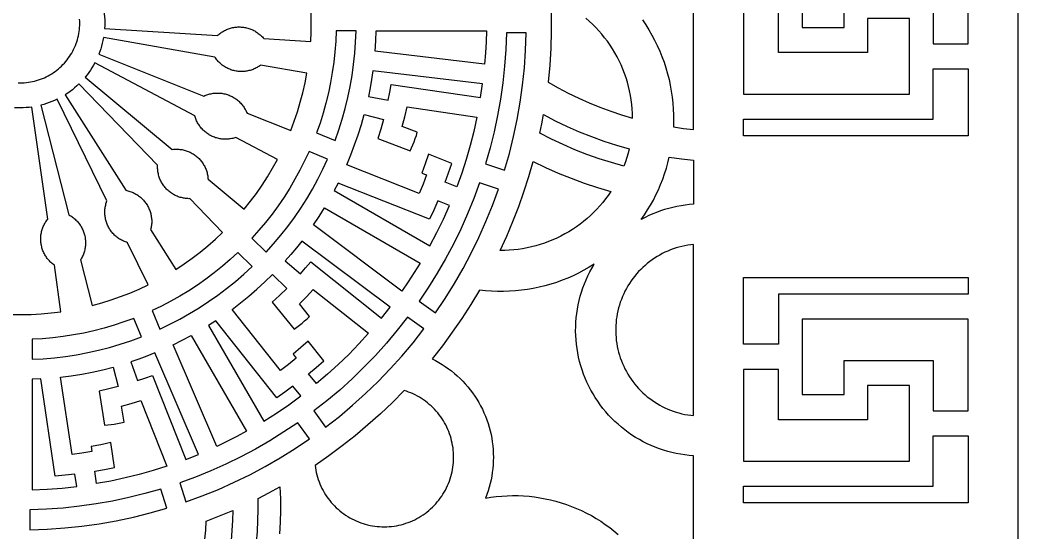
# Model space of a CAD drawing. Header units: millimetres. Extents: x 18407 to 19207, y 1 to 1601.
# Drawn here: x 18807.2 to 19207.2, y 597.7 to 802.7 of the extents above; entities that cross this region are included whole.
import ezdxf

# ---------------------------------------------------------------- set-up
doc = ezdxf.new("R2010")
doc.units = ezdxf.units.MM
doc.layers.get('0').update_dxf_attribs({"color": 1, "true_color": 0xff0000})

msp = doc.modelspace()

# ---------------------------------------------------------------- linework, layer by layer
for points in [[(18407.23, 1.46), (19207.23, 1.46), (19207.23, 1601.46), (18407.23, 1601.46)], [(19187.23, 793.17), (19187.23, 829.9), (19120.67, 829.9), (19120.67, 799.64), (19137.5, 799.64), (19137.5, 813.31), (19173.25, 813.31), (19173.25, 793.17)], [(19097.23, 809.76), (19097.23, 773.02), (19163.79, 773.02), (19163.79, 803.29), (19146.96, 803.29), (19146.96, 789.61), (19111.21, 789.61), (19111.21, 809.76)], [(19097.23, 763), (19173.25, 763), (19173.25, 783.14), (19187.23, 783.14), (19187.23, 756.34), (19097.23, 756.34)], [(19187.23, 692.95), (19111.21, 692.95), (19111.21, 672.81), (19097.23, 672.81), (19097.23, 699.6), (19187.23, 699.6)], [(19187.23, 646.19), (19187.23, 682.92), (19120.67, 682.92), (19120.67, 652.66), (19137.5, 652.66), (19137.5, 666.34), (19173.25, 666.34), (19173.25, 646.19)], [(19097.23, 662.78), (19097.23, 626.05), (19163.79, 626.05), (19163.79, 656.31), (19146.96, 656.31), (19146.96, 642.64), (19111.21, 642.64), (19111.21, 662.78)], [(19097.23, 616.02), (19173.25, 616.02), (19173.25, 636.17), (19187.23, 636.17), (19187.23, 609.37), (19097.23, 609.37)]]:
    msp.add_lwpolyline(points, close=True)
for points in [[(19077.23, 758.8), (19077.23, 845.38)], [(18923.74, 794.01), (18923.92, 797.99), (18923.97, 801.98), (18923.89, 805.97), (18923.67, 809.96), (18923.31, 813.93), (18922.81, 817.89)], [(19019.94, 811.89), (19020.17, 805.06), (19020.17, 798.23), (19019.96, 791.4), (19019.53, 784.58), (19018.88, 777.78)], [(18840.87, 806.24), (18841.01, 805.09), (18841.11, 803.93), (18841.18, 802.77), (18841.2, 801.61), (18841.19, 800.45), (18841.13, 799.29)], [(18806.49, 777.5), (18807.32, 777.49), (18808.15, 777.51), (18808.98, 777.55), (18809.81, 777.63), (18810.64, 777.73), (18811.46, 777.86), (18812.27, 778.03), (18813.08, 778.21), (18813.89, 778.43), (18814.68, 778.68), (18815.47, 778.95), (18816.25, 779.25), (18817.01, 779.57), (18817.76, 779.93), (18818.51, 780.31), (18819.23, 780.71), (18819.95, 781.14), (18820.64, 781.59), (18821.33, 782.07), (18821.99, 782.57), (18822.64, 783.09), (18823.26, 783.64), (18823.87, 784.21), (18824.46, 784.8), (18825.03, 785.4), (18825.58, 786.03), (18826.1, 786.68), (18826.6, 787.34), (18827.08, 788.02), (18827.54, 788.72), (18827.97, 789.43), (18828.37, 790.16), (18828.75, 790.9), (18829.1, 791.65), (18829.43, 792.42), (18829.73, 793.19), (18830.01, 793.98), (18830.25, 794.77), (18830.47, 795.58), (18830.66, 796.39), (18830.82, 797.2), (18830.96, 798.02), (18831.06, 798.85), (18831.14, 799.68), (18831.19, 800.51), (18831.2, 801.34), (18831.19, 802.17), (18831.15, 803)], [(19052.77, 763.42), (19052.73, 765.25), (19052.62, 767.07), (19052.45, 768.89), (19052.22, 770.7), (19051.92, 772.5), (19051.57, 774.29), (19051.15, 776.06), (19050.67, 777.83), (19050.13, 779.57), (19049.53, 781.29), (19048.86, 782.99), (19048.15, 784.67), (19047.37, 786.32), (19046.54, 787.95), (19045.65, 789.54), (19044.7, 791.1), (19043.71, 792.63), (19042.66, 794.13), (19041.55, 795.58), (19040.4, 797), (19039.21, 798.38), (19037.96, 799.71), (19036.67, 801), (19035.33, 802.24), (19033.95, 803.44)], [(19056.67, 802.73), (19058.01, 800.75), (19059.28, 798.72), (19060.47, 796.65), (19061.6, 794.54), (19062.65, 792.39), (19063.63, 790.21), (19064.53, 787.99), (19065.36, 785.75), (19066.1, 783.47), (19066.77, 781.17), (19067.35, 778.85), (19067.86, 776.52), (19068.28, 774.16), (19068.63, 771.79), (19068.89, 769.41), (19069.07, 767.03), (19069.16, 764.64), (19069.17, 762.25), (19069.1, 759.85)], [(18841.13, 799.29), (18886.36, 796.4)], [(18886.36, 796.4), (18886.68, 796.69), (18887.01, 796.98), (18887.36, 797.25), (18887.7, 797.51), (18888.06, 797.75), (18888.43, 797.99), (18888.8, 798.21), (18889.19, 798.42), (18889.58, 798.62), (18889.97, 798.8), (18890.37, 798.97), (18890.78, 799.12), (18891.19, 799.27), (18891.61, 799.39), (18892.03, 799.51), (18892.45, 799.6), (18892.88, 799.69), (18893.31, 799.76), (18893.74, 799.81), (18894.18, 799.85), (18894.61, 799.87), (18895.05, 799.88), (18895.48, 799.88), (18895.92, 799.86), (18896.35, 799.82), (18896.78, 799.77), (18897.22, 799.71), (18897.64, 799.63), (18898.07, 799.53), (18898.49, 799.42), (18898.91, 799.3), (18899.32, 799.16), (18899.73, 799.01), (18900.13, 798.85), (18900.53, 798.67), (18900.92, 798.48), (18901.31, 798.27), (18901.68, 798.05), (18902.05, 797.82), (18902.41, 797.58), (18902.76, 797.32), (18903.11, 797.05), (18903.44, 796.77), (18903.76, 796.48), (18904.08, 796.18), (18904.38, 795.86), (18904.67, 795.54), (18904.96, 795.21)], [(18933.94, 798.32), (18933.76, 794.14), (18933.45, 789.98), (18933.01, 785.83), (18932.42, 781.69), (18931.7, 777.58), (18930.85, 773.49), (18929.86, 769.43), (18928.74, 765.41), (18927.48, 761.42), (18926.1, 757.48)], [(18933.5, 754.43), (18935, 758.66), (18936.35, 762.94), (18937.56, 767.27), (18938.63, 771.63), (18939.55, 776.02), (18940.33, 780.45), (18940.95, 784.89), (18941.43, 789.36), (18941.76, 793.84), (18941.94, 798.33)], [(18941.94, 798.33), (18933.94, 798.32)], [(18949.53, 790.24), (18949.79, 794.29), (18949.94, 798.33)], [(18949.94, 798.33), (18994.17, 798.38)], [(18994.17, 798.38), (18994.04, 793.92), (18993.81, 789.46), (18993.47, 785.01)], [(19002.16, 797.46), (19001.91, 790.81), (19001.43, 784.17), (19000.73, 777.55), (18999.8, 770.96), (18998.64, 764.41), (18997.27, 757.9), (18995.67, 751.43), (18993.85, 745.03)], [(19001.46, 742.56), (19003.37, 749.26), (19005.05, 756.03), (19006.49, 762.85), (19007.7, 769.71), (19008.67, 776.61), (19009.4, 783.54), (19009.9, 790.5), (19010.16, 797.46)], [(19010.16, 797.46), (19002.16, 797.46)], [(18840.7, 795.61), (18840.48, 794.47), (18840.22, 793.34), (18839.92, 792.22), (18839.59, 791.11), (18839.22, 790.01), (18838.81, 788.92)], [(18885.34, 787.81), (18840.7, 795.61)], [(18904.96, 795.21), (18923.74, 794.01)], [(18838.81, 788.92), (18880.92, 772.19)], [(18993.47, 785.01), (18949.53, 790.24)], [(18837.25, 785.56), (18836.69, 784.54), (18836.1, 783.55), (18835.47, 782.57), (18834.8, 781.62), (18834.11, 780.69), (18833.38, 779.78)], [(18877.3, 764.35), (18837.25, 785.56)], [(18903.69, 784.61), (18903.34, 784.35), (18902.98, 784.1), (18902.61, 783.87), (18902.24, 783.65), (18901.86, 783.45), (18901.46, 783.25), (18901.07, 783.07), (18900.67, 782.9), (18900.26, 782.75), (18899.84, 782.61), (18899.43, 782.49), (18899.01, 782.38), (18898.58, 782.28), (18898.15, 782.2), (18897.72, 782.14), (18897.29, 782.09), (18896.86, 782.05), (18896.42, 782.03), (18895.99, 782.02), (18895.55, 782.03), (18895.11, 782.05), (18894.68, 782.09), (18894.25, 782.14), (18893.82, 782.21), (18893.39, 782.29), (18892.97, 782.39), (18892.54, 782.5), (18892.13, 782.63), (18891.72, 782.77), (18891.31, 782.92), (18890.91, 783.09), (18890.51, 783.27), (18890.12, 783.46), (18889.74, 783.67), (18889.36, 783.89), (18888.99, 784.13), (18888.64, 784.37), (18888.29, 784.63), (18887.94, 784.9), (18887.61, 785.19), (18887.29, 785.48), (18886.98, 785.78), (18886.68, 786.1), (18886.39, 786.42), (18886.11, 786.76), (18885.84, 787.1), (18885.58, 787.45), (18885.34, 787.81)], [(18922.23, 781.37), (18903.69, 784.61)], [(18915.73, 758.37), (18917.14, 762.1), (18918.42, 765.88), (18919.57, 769.7), (18920.59, 773.56), (18921.48, 777.45), (18922.23, 781.37)], [(18948.68, 782.29), (18948.18, 778.87), (18947.59, 775.47), (18946.92, 772.09)], [(18992.6, 777.06), (18948.68, 782.29)], [(18830.87, 777.06), (18830.02, 776.27), (18829.15, 775.5), (18828.25, 774.77), (18827.32, 774.07), (18826.37, 773.4), (18825.4, 772.76)], [(18862.4, 744.51), (18830.87, 777.06)], [(18833.38, 779.78), (18868.27, 750.85)], [(18954.79, 770.63), (18955.41, 773.76), (18955.96, 776.9)], [(18955.96, 776.9), (18991.8, 771.62)], [(18991.8, 771.62), (18992.6, 777.06)], [(19018.88, 777.78), (19022.9, 775.52), (19026.99, 773.39), (19031.15, 771.38), (19035.37, 769.52), (19039.64, 767.79), (19043.97, 766.19), (19048.35, 764.74), (19052.77, 763.42)], [(18825.4, 772.76), (18849.65, 734.47)], [(18880.92, 772.19), (18881.32, 772.37), (18881.72, 772.54), (18882.13, 772.69), (18882.54, 772.83), (18882.96, 772.96), (18883.38, 773.07), (18883.81, 773.16), (18884.24, 773.24), (18884.67, 773.31), (18885.1, 773.36), (18885.53, 773.4), (18885.97, 773.42), (18886.4, 773.43), (18886.84, 773.42), (18887.27, 773.4), (18887.71, 773.36), (18888.14, 773.31), (18888.57, 773.24), (18889, 773.16), (18889.42, 773.06), (18889.84, 772.95), (18890.26, 772.82), (18890.67, 772.68), (18891.08, 772.53), (18891.48, 772.36), (18891.88, 772.18), (18892.27, 771.99), (18892.65, 771.78), (18893.03, 771.56), (18893.39, 771.32), (18893.75, 771.08), (18894.1, 770.82), (18894.45, 770.55), (18894.78, 770.27), (18895.1, 769.97), (18895.41, 769.67), (18895.71, 769.36), (18896, 769.03), (18896.28, 768.7), (18896.55, 768.35), (18896.81, 768), (18897.05, 767.64), (18897.28, 767.27), (18897.5, 766.89), (18897.71, 766.51), (18897.9, 766.12), (18898.08, 765.72), (18898.24, 765.32)], [(18946.92, 772.09), (18954.79, 770.63)], [(18822.17, 770.95), (18821.12, 770.46), (18820.05, 770), (18818.97, 769.58), (18817.87, 769.2), (18816.76, 768.85), (18815.64, 768.55)], [(18815.64, 768.55), (18826.87, 724.64)], [(18842.1, 730.25), (18822.17, 770.95)], [(18812.01, 767.83), (18810.86, 767.68), (18809.7, 767.58), (18808.54, 767.51), (18807.38, 767.49), (18806.22, 767.5), (18805.06, 767.56)], [(18818.39, 722.96), (18812.01, 767.83)], [(18893.76, 755.62), (18893.35, 755.49), (18892.93, 755.37), (18892.51, 755.26), (18892.08, 755.16), (18891.66, 755.09), (18891.23, 755.02), (18890.79, 754.97), (18890.36, 754.94), (18889.92, 754.92), (18889.49, 754.92), (18889.05, 754.93), (18888.62, 754.95), (18888.18, 754.99), (18887.75, 755.05), (18887.32, 755.12), (18886.89, 755.2), (18886.47, 755.3), (18886.05, 755.42), (18885.63, 755.55), (18885.22, 755.69), (18884.82, 755.84), (18884.41, 756.01), (18884.02, 756.2), (18883.63, 756.4), (18883.25, 756.61), (18882.88, 756.83), (18882.51, 757.07), (18882.15, 757.31), (18881.8, 757.57), (18881.46, 757.85), (18881.13, 758.13), (18880.81, 758.43), (18880.5, 758.73), (18880.2, 759.05), (18879.91, 759.37), (18879.64, 759.71), (18879.37, 760.06), (18879.12, 760.41), (18878.88, 760.77), (18878.65, 761.14), (18878.43, 761.52), (18878.23, 761.91), (18878.04, 762.3), (18877.86, 762.7), (18877.7, 763.1), (18877.55, 763.51), (18877.42, 763.93), (18877.3, 764.35)], [(18898.24, 765.32), (18915.73, 758.37)], [(18938.19, 744.66), (18939.83, 748.62), (18941.36, 752.62), (18942.77, 756.67), (18944.05, 760.76), (18945.21, 764.89)], [(18945.21, 764.89), (18952.95, 762.85)], [(18960.47, 760.03), (18961.48, 763.94), (18962.38, 767.87)], [(18962.38, 767.87), (18990.35, 763.75)], [(19015.57, 757.29), (19016.32, 761.03), (19017.01, 764.78)], [(19017.01, 764.78), (19021.71, 762.33), (19026.49, 760.04), (19031.35, 757.92), (19036.27, 755.96), (19041.26, 754.17), (19046.3, 752.55), (19051.4, 751.1)], [(18952.95, 762.85), (18951.88, 759.02), (18950.71, 755.21)], [(18966.48, 757.73), (18960.47, 760.03)], [(18990.35, 763.75), (18989.09, 758.07), (18987.66, 752.44), (18986.04, 746.85), (18984.26, 741.32), (18982.3, 735.84)], [(18926.1, 757.48), (18933.5, 754.43)], [(18963.61, 750.26), (18964.18, 751.47), (18964.71, 752.69), (18965.21, 753.93), (18965.67, 755.18), (18966.09, 756.45), (18966.48, 757.73)], [(19049.25, 744.13), (19044.27, 745.55), (19039.34, 747.13), (19034.46, 748.86), (19029.64, 750.74), (19024.88, 752.78), (19020.19, 754.96), (19015.57, 757.29)], [(19069.1, 759.85), (19073.16, 759.27), (19077.23, 758.8)], [(18910.39, 746.81), (18893.76, 755.62)], [(18950.71, 755.21), (18963.61, 750.26)], [(18868.27, 750.85), (18868.71, 750.9), (18869.14, 750.94), (18869.58, 750.96), (18870.01, 750.96), (18870.45, 750.95), (18870.88, 750.93), (18871.31, 750.88), (18871.75, 750.83), (18872.18, 750.76), (18872.6, 750.68), (18873.03, 750.58), (18873.45, 750.46), (18873.87, 750.33), (18874.28, 750.19), (18874.68, 750.04), (18875.08, 749.87), (18875.48, 749.68), (18875.87, 749.49), (18876.25, 749.27), (18876.62, 749.05), (18876.99, 748.82), (18877.35, 748.57), (18877.7, 748.31), (18878.04, 748.03), (18878.37, 747.75), (18878.69, 747.46), (18879, 747.15), (18879.3, 746.83), (18879.59, 746.51), (18879.86, 746.17), (18880.13, 745.83), (18880.38, 745.47), (18880.62, 745.11), (18880.85, 744.74), (18881.07, 744.36), (18881.27, 743.98), (18881.46, 743.58), (18881.64, 743.19), (18881.8, 742.78), (18881.95, 742.37), (18882.08, 741.96), (18882.2, 741.54), (18882.31, 741.12), (18882.4, 740.69), (18882.48, 740.26), (18882.54, 739.83), (18882.58, 739.4), (18882.62, 738.96)], [(18923.09, 750.07), (18921.33, 746.28), (18919.45, 742.55), (18917.45, 738.88), (18915.33, 735.29), (18913.09, 731.76), (18910.73, 728.31), (18908.27, 724.94), (18905.69, 721.65), (18903.01, 718.45), (18900.22, 715.34)], [(18930.48, 747.01), (18923.09, 750.07)], [(18970.92, 748.93), (18969.66, 745.14), (18968.3, 741.37)], [(18980.29, 745.24), (18970.92, 748.93)], [(19051.4, 751.1), (19050.95, 749.33), (19050.44, 747.58), (19049.88, 745.85), (19049.25, 744.13)], [(18875.36, 731.13), (18874.93, 731.12), (18874.49, 731.14), (18874.06, 731.17), (18873.62, 731.21), (18873.19, 731.27), (18872.76, 731.34), (18872.34, 731.43), (18871.91, 731.53), (18871.49, 731.65), (18871.08, 731.78), (18870.67, 731.92), (18870.26, 732.08), (18869.86, 732.25), (18869.47, 732.44), (18869.08, 732.64), (18868.7, 732.85), (18868.33, 733.08), (18867.96, 733.31), (18867.61, 733.56), (18867.26, 733.83), (18866.92, 734.1), (18866.59, 734.39), (18866.27, 734.68), (18865.97, 734.99), (18865.67, 735.31), (18865.38, 735.64), (18865.11, 735.98), (18864.84, 736.32), (18864.59, 736.68), (18864.35, 737.04), (18864.13, 737.41), (18863.91, 737.79), (18863.71, 738.18), (18863.52, 738.57), (18863.35, 738.97), (18863.19, 739.38), (18863.04, 739.79), (18862.91, 740.2), (18862.8, 740.62), (18862.69, 741.05), (18862.6, 741.47), (18862.53, 741.9), (18862.47, 742.33), (18862.43, 742.77), (18862.4, 743.2), (18862.38, 743.64), (18862.39, 744.07), (18862.4, 744.51)], [(18897.1, 726.95), (18899.6, 730.07), (18901.98, 733.26), (18904.26, 736.54), (18906.42, 739.89), (18908.47, 743.32), (18910.39, 746.81)], [(18905.89, 709.69), (18908.89, 713.02), (18911.78, 716.46), (18914.56, 719.99), (18917.21, 723.61), (18919.74, 727.32), (18922.15, 731.11), (18924.43, 734.98), (18926.58, 738.92), (18928.6, 742.94), (18930.48, 747.01)], [(18967.24, 733.19), (18938.19, 744.66)], [(18977.65, 737.68), (18979.01, 741.44), (18980.29, 745.24)], [(18993.85, 745.03), (19001.46, 742.56)], [(18999.73, 710.37), (19002.36, 716.15), (19004.82, 722), (19007.1, 727.93), (19009.2, 733.92), (19011.12, 739.97), (19012.87, 746.07)], [(19012.87, 746.07), (19017.89, 743.64), (19022.98, 741.37), (19028.14, 739.27), (19033.37, 737.33), (19038.66, 735.55), (19044, 733.95)], [(19056.24, 722.81), (19057.54, 724.7), (19058.78, 726.62), (19059.96, 728.59), (19061.07, 730.59), (19062.11, 732.63), (19063.09, 734.7), (19063.99, 736.81), (19064.83, 738.94), (19065.59, 741.1), (19066.29, 743.29), (19066.91, 745.49), (19067.45, 747.72)], [(19067.45, 747.72), (19072.33, 747.03), (19077.23, 746.5)], [(19077.23, 746.5), (19077.23, 728.87)], [(18970.21, 740.62), (18968.77, 736.88), (18967.24, 733.19)], [(18968.3, 741.37), (18970.21, 740.62)], [(18882.62, 738.96), (18897.1, 726.95)], [(18934.79, 737.4), (18933.21, 734.35)], [(18971.39, 722.95), (18934.79, 737.4)], [(18991.38, 737.42), (18989.09, 731.17), (18986.58, 725.01), (18983.87, 718.93), (18980.95, 712.95), (18977.82, 707.07), (18974.5, 701.3), (18970.99, 695.65), (18967.28, 690.12)], [(18982.3, 735.84), (18977.65, 737.68)], [(18998.99, 734.95), (18991.38, 737.42)], [(18849.65, 734.47), (18850.07, 734.38), (18850.5, 734.28), (18850.92, 734.16), (18851.33, 734.03), (18851.74, 733.89), (18852.15, 733.73), (18852.55, 733.56), (18852.94, 733.37), (18853.33, 733.17), (18853.71, 732.96), (18854.08, 732.73), (18854.45, 732.5), (18854.8, 732.25), (18855.15, 731.98), (18855.49, 731.71), (18855.82, 731.42), (18856.14, 731.13), (18856.45, 730.82), (18856.74, 730.5), (18857.03, 730.17), (18857.31, 729.84), (18857.57, 729.49), (18857.82, 729.13), (18858.06, 728.77), (18858.29, 728.4), (18858.5, 728.02), (18858.7, 727.63), (18858.89, 727.24), (18859.06, 726.84), (18859.22, 726.43), (18859.37, 726.02), (18859.5, 725.61), (18859.62, 725.19), (18859.72, 724.77), (18859.81, 724.34), (18859.88, 723.91), (18859.94, 723.48), (18859.99, 723.04), (18860.02, 722.61), (18860.03, 722.17), (18860.03, 721.74), (18860.02, 721.3), (18859.99, 720.87), (18859.94, 720.44), (18859.88, 720), (18859.81, 719.58), (18859.72, 719.15), (18859.61, 718.73)], [(18933.21, 734.35), (18971.55, 712.27)], [(18973.75, 685.42), (18977.64, 691.21), (18981.32, 697.12), (18984.8, 703.16), (18988.07, 709.32), (18991.13, 715.58), (18993.97, 721.95), (18996.59, 728.41), (18998.99, 734.95)], [(19044, 733.95), (19042.97, 732.46), (19041.9, 731.02), (19040.78, 729.6), (19039.61, 728.23), (19038.4, 726.9), (19037.14, 725.61), (19035.84, 724.36), (19034.49, 723.16), (19033.11, 722.01), (19031.69, 720.91), (19030.23, 719.85), (19028.73, 718.84), (19027.2, 717.89), (19025.64, 716.99), (19024.05, 716.14), (19022.43, 715.35), (19020.79, 714.61), (19019.12, 713.93), (19017.43, 713.31), (19015.71, 712.74), (19013.98, 712.24), (19012.24, 711.79), (19010.48, 711.41), (19008.7, 711.08), (19006.92, 710.82), (19005.13, 710.61), (19003.33, 710.47), (19001.53, 710.39), (18999.73, 710.37)], [(18850.29, 713.51), (18849.88, 713.65), (18849.47, 713.79), (18849.07, 713.96), (18848.67, 714.13), (18848.27, 714.32), (18847.89, 714.52), (18847.51, 714.74), (18847.14, 714.96), (18846.77, 715.2), (18846.42, 715.46), (18846.07, 715.72), (18845.74, 716), (18845.41, 716.29), (18845.09, 716.58), (18844.79, 716.89), (18844.49, 717.21), (18844.21, 717.54), (18843.93, 717.88), (18843.67, 718.23), (18843.42, 718.59), (18843.18, 718.95), (18842.96, 719.33), (18842.75, 719.71), (18842.55, 720.1), (18842.37, 720.49), (18842.19, 720.89), (18842.04, 721.3), (18841.89, 721.71), (18841.76, 722.12), (18841.65, 722.54), (18841.55, 722.97), (18841.46, 723.4), (18841.39, 723.82), (18841.34, 724.26), (18841.29, 724.69), (18841.27, 725.13), (18841.26, 725.56), (18841.26, 726), (18841.28, 726.43), (18841.31, 726.87), (18841.36, 727.3), (18841.42, 727.73), (18841.5, 728.16), (18841.59, 728.58), (18841.7, 729.01), (18841.82, 729.43), (18841.95, 729.84), (18842.1, 730.25)], [(18888.46, 717.61), (18875.36, 731.13)], [(18974.68, 730.25), (18973.08, 726.58), (18971.39, 722.95)], [(18971.55, 712.27), (18974.32, 717.57), (18976.91, 722.95), (18979.34, 728.41)], [(18979.34, 728.41), (18974.68, 730.25)], [(19077.23, 728.87), (19075.54, 728.73), (19073.86, 728.54), (19072.18, 728.29), (19070.52, 727.99), (19068.86, 727.63), (19067.22, 727.22), (19065.59, 726.75), (19063.98, 726.22), (19062.39, 725.65), (19060.82, 725.02), (19059.27, 724.33), (19057.74, 723.6), (19056.24, 722.81)], [(18826.87, 724.64), (18827.25, 724.42), (18827.62, 724.2), (18827.98, 723.96), (18828.34, 723.7), (18828.68, 723.44), (18829.02, 723.16), (18829.35, 722.88), (18829.66, 722.58), (18829.97, 722.27), (18830.27, 721.95), (18830.55, 721.62), (18830.83, 721.28), (18831.09, 720.93), (18831.34, 720.58), (18831.57, 720.21), (18831.8, 719.84), (18832.01, 719.46), (18832.21, 719.07), (18832.39, 718.67), (18832.56, 718.27), (18832.72, 717.87), (18832.87, 717.46), (18833, 717.04), (18833.11, 716.62), (18833.21, 716.2), (18833.3, 715.77), (18833.37, 715.34), (18833.42, 714.91), (18833.47, 714.47), (18833.49, 714.04), (18833.51, 713.6), (18833.5, 713.17), (18833.48, 712.73), (18833.45, 712.3), (18833.4, 711.87), (18833.34, 711.43), (18833.27, 711.01), (18833.17, 710.58), (18833.07, 710.16), (18832.95, 709.74), (18832.81, 709.32), (18832.66, 708.92), (18832.5, 708.51), (18832.32, 708.11), (18832.13, 707.72), (18831.93, 707.34), (18831.71, 706.96), (18831.48, 706.59)], [(18924.86, 720.59), (18927.11, 723.96), (18929.26, 727.4)], [(18929.26, 727.4), (18967.58, 705.32)], [(18821.01, 704.51), (18820.66, 704.77), (18820.31, 705.03), (18819.98, 705.31), (18819.65, 705.6), (18819.34, 705.9), (18819.03, 706.21), (18818.74, 706.53), (18818.45, 706.87), (18818.18, 707.21), (18817.92, 707.56), (18817.68, 707.92), (18817.44, 708.28), (18817.22, 708.66), (18817.01, 709.04), (18816.81, 709.43), (18816.63, 709.82), (18816.46, 710.22), (18816.31, 710.63), (18816.17, 711.04), (18816.04, 711.46), (18815.93, 711.88), (18815.83, 712.31), (18815.75, 712.73), (18815.68, 713.16), (18815.62, 713.6), (18815.58, 714.03), (18815.56, 714.46), (18815.55, 714.9), (18815.56, 715.34), (18815.58, 715.77), (18815.61, 716.2), (18815.66, 716.64), (18815.73, 717.07), (18815.81, 717.5), (18815.9, 717.92), (18816.01, 718.34), (18816.14, 718.76), (18816.27, 719.17), (18816.42, 719.58), (18816.59, 719.99), (18816.77, 720.38), (18816.96, 720.77), (18817.17, 721.16), (18817.39, 721.53), (18817.62, 721.9), (18817.86, 722.26), (18818.12, 722.62), (18818.39, 722.96)], [(18960.29, 694.09), (18924.86, 720.59)], [(18859.61, 718.73), (18869.68, 702.83)], [(18869.68, 702.83), (18873.01, 705.02), (18876.27, 707.32), (18879.45, 709.74), (18882.54, 712.26), (18885.55, 714.88), (18888.46, 717.61)], [(18858.57, 696.61), (18850.29, 713.51)], [(18900.22, 715.34), (18905.89, 709.69)], [(18920.14, 714.13), (18918, 711.43), (18915.79, 708.78), (18913.52, 706.18)], [(18955.56, 687.64), (18920.14, 714.13)], [(19077.23, 712.78), (19076.04, 712.65), (19074.86, 712.48), (19073.68, 712.27), (19072.51, 712.01), (19071.35, 711.72), (19070.2, 711.38), (19069.06, 711.01), (19067.94, 710.6), (19066.83, 710.14), (19065.74, 709.65), (19064.66, 709.12), (19063.61, 708.56), (19062.57, 707.96), (19061.56, 707.32), (19060.57, 706.65), (19059.6, 705.94), (19058.66, 705.2), (19057.74, 704.43), (19056.86, 703.62), (19056, 702.79), (19055.17, 701.93), (19054.37, 701.04), (19053.6, 700.12), (19052.87, 699.17), (19052.16, 698.2), (19051.5, 697.21), (19050.86, 696.19), (19050.27, 695.15), (19049.71, 694.1), (19049.18, 693.02), (19048.7, 691.92), (19048.25, 690.81), (19047.84, 689.69), (19047.47, 688.55), (19047.14, 687.4), (19046.86, 686.24), (19046.61, 685.06), (19046.4, 683.88), (19046.23, 682.7), (19046.11, 681.51), (19046.03, 680.31), (19045.98, 679.12), (19045.98, 677.92), (19046.03, 676.72), (19046.11, 675.53), (19046.23, 674.34), (19046.4, 673.15), (19046.61, 671.97), (19046.86, 670.8), (19047.14, 669.64), (19047.47, 668.49), (19047.84, 667.35), (19048.25, 666.22), (19048.7, 665.11), (19049.18, 664.02), (19049.71, 662.94), (19050.27, 661.88), (19050.86, 660.85), (19051.5, 659.83), (19052.16, 658.84), (19052.87, 657.87), (19053.6, 656.92), (19054.37, 656), (19055.17, 655.11), (19056, 654.25), (19056.86, 653.41), (19057.74, 652.61), (19058.66, 651.84), (19059.6, 651.1), (19060.57, 650.39), (19061.56, 649.72), (19062.57, 649.08), (19063.61, 648.48), (19064.66, 647.91), (19065.74, 647.38), (19066.83, 646.89), (19067.94, 646.44), (19069.06, 646.03), (19070.2, 645.65), (19071.35, 645.32), (19072.51, 645.02), (19073.68, 644.77), (19074.86, 644.56), (19076.04, 644.38), (19077.23, 644.25)], [(19077.23, 644.25), (19077.23, 712.78)], [(18894.6, 709.64), (18891.53, 706.82), (18888.36, 704.09), (18885.11, 701.47), (18881.77, 698.96), (18878.36, 696.56), (18874.86, 694.27), (18871.29, 692.1), (18867.65, 690.05), (18863.95, 688.12), (18860.18, 686.31)], [(18900.27, 703.99), (18894.6, 709.64)], [(18823.66, 685.88), (18821.01, 704.51)], [(18831.48, 706.59), (18836.14, 688.35)], [(18913.52, 706.18), (18919.61, 700.99)], [(18919.61, 700.99), (18921.7, 703.38), (18923.75, 705.82)], [(18923.75, 705.82), (18952.15, 683.33)], [(18967.58, 705.32), (18965.24, 701.52), (18962.81, 697.78), (18960.29, 694.09)], [(19037.39, 704.91), (19035.35, 703.64), (19033.26, 702.45), (19031.13, 701.33), (19028.96, 700.29), (19026.75, 699.32), (19024.52, 698.43), (19022.25, 697.62), (19019.96, 696.89), (19017.65, 696.24), (19015.31, 695.66), (19012.95, 695.17), (19010.58, 694.77), (19008.2, 694.44), (19005.8, 694.2), (19003.4, 694.04), (19001, 693.97), (18998.59, 693.98), (18996.18, 694.07), (18993.78, 694.25), (18991.39, 694.51)], [(19077.23, 628.17), (19075.48, 628.31), (19073.73, 628.51), (19071.99, 628.77), (19070.26, 629.1), (19068.54, 629.48), (19066.84, 629.92), (19065.15, 630.43), (19063.48, 630.99), (19061.83, 631.61), (19060.21, 632.28), (19058.61, 633.01), (19057.03, 633.8), (19055.49, 634.64), (19053.97, 635.54), (19052.49, 636.49), (19051.04, 637.49), (19049.63, 638.54), (19048.25, 639.63), (19046.91, 640.78), (19045.62, 641.97), (19044.36, 643.2), (19043.15, 644.48), (19041.99, 645.8), (19040.87, 647.16), (19039.8, 648.56), (19038.78, 649.99), (19037.81, 651.46), (19036.89, 652.96), (19036.03, 654.5), (19035.22, 656.06), (19034.46, 657.65), (19033.76, 659.26), (19033.12, 660.9), (19032.53, 662.56), (19032, 664.24), (19031.53, 665.94), (19031.12, 667.65), (19030.78, 669.38), (19030.49, 671.11), (19030.26, 672.86), (19030.09, 674.61), (19029.99, 676.37), (19029.94, 678.13), (19029.96, 679.89), (19030.04, 681.64), (19030.18, 683.4), (19030.38, 685.15), (19030.64, 686.89), (19030.96, 688.62), (19031.34, 690.34), (19031.79, 692.04), (19032.29, 693.73), (19032.85, 695.4), (19033.47, 697.05), (19034.14, 698.67), (19034.87, 700.27), (19035.66, 701.85), (19036.5, 703.39), (19037.39, 704.91)], [(18863.26, 678.92), (18867.31, 680.85), (18871.29, 682.92), (18875.21, 685.12), (18879.05, 687.45), (18882.81, 689.91), (18886.48, 692.49), (18890.07, 695.19), (18893.57, 698.01), (18896.97, 700.95), (18900.27, 703.99)], [(18892.24, 686.79), (18895.64, 689.39), (18898.97, 692.1), (18902.21, 694.9), (18905.37, 697.81), (18908.44, 700.8)], [(18908.44, 700.8), (18914.12, 695.16)], [(18836.14, 688.35), (18839.99, 689.41), (18843.8, 690.59), (18847.57, 691.91), (18851.29, 693.35), (18854.96, 694.92), (18858.57, 696.61)], [(18914.12, 695.16), (18911.27, 692.38), (18908.36, 689.67)], [(18919.23, 688.96), (18922.05, 691.84), (18924.8, 694.79)], [(18924.8, 694.79), (18946.96, 677.24)], [(18991.39, 694.51), (18987.94, 688.77), (18984.3, 683.14), (18980.5, 677.63), (18976.52, 672.25), (18972.37, 666.99)], [(18908.36, 689.67), (18917.06, 678.93)], [(18923.27, 683.96), (18919.23, 688.96)], [(18967.28, 690.12), (18973.75, 685.42)], [(18799.78, 684.96), (18803.76, 684.77), (18807.75, 684.72), (18811.74, 684.81), (18815.72, 685.03), (18819.7, 685.39), (18823.66, 685.88)], [(18860.18, 686.31), (18863.26, 678.92)], [(18911.67, 662.33), (18892.24, 686.79)], [(18952.15, 683.33), (18955.56, 687.64)], [(18852.81, 683.2), (18848.89, 681.76), (18844.93, 680.45), (18840.92, 679.28), (18836.87, 678.23), (18832.8, 677.32), (18828.69, 676.55), (18824.56, 675.91), (18820.42, 675.41), (18816.26, 675.04), (18812.09, 674.81)], [(18855.88, 675.81), (18852.81, 683.2)], [(18885.67, 682.2), (18882.78, 680.35)], [(18882.78, 680.35), (18904.94, 642.06)], [(18910.14, 651.39), (18885.67, 682.2)], [(18917.06, 678.93), (18918.15, 679.69), (18919.23, 680.49), (18920.28, 681.31), (18921.3, 682.17), (18922.3, 683.05), (18923.27, 683.96)], [(18962.58, 683.65), (18958.47, 678.42), (18954.18, 673.33), (18949.72, 668.39), (18945.09, 663.6), (18940.31, 658.98), (18935.37, 654.52), (18930.27, 650.23), (18925.04, 646.12)], [(18969.05, 678.95), (18962.58, 683.65)], [(18868.67, 672.61), (18872.3, 674.41), (18875.88, 676.31)], [(18875.88, 676.31), (18898.03, 638.02)], [(18946.96, 677.24), (18943.03, 672.95), (18938.97, 668.79), (18934.78, 664.76), (18930.47, 660.86), (18926.04, 657.1)], [(18929.74, 639.64), (18935.23, 643.94), (18940.56, 648.43), (18945.74, 653.1), (18950.75, 657.94), (18955.59, 662.96), (18960.26, 668.13), (18964.75, 673.47), (18969.05, 678.95)], [(18812.09, 666.81), (18816.58, 667.04), (18821.05, 667.43), (18825.51, 667.96), (18829.95, 668.65), (18834.37, 669.48), (18838.75, 670.46), (18843.1, 671.58), (18847.41, 672.85), (18851.67, 674.26), (18855.88, 675.81)], [(18812.09, 674.81), (18812.09, 666.81)], [(18886.1, 631.95), (18868.67, 672.61)], [(18922.73, 674.13), (18919.73, 671.47), (18916.68, 668.89)], [(18928.99, 666.24), (18922.73, 674.13)], [(18861.35, 669.37), (18858.14, 668.11), (18854.9, 666.91), (18851.64, 665.8)], [(18878.78, 628.73), (18861.35, 669.37)], [(18916.68, 668.89), (18917.95, 667.28)], [(18851.64, 665.8), (18854.31, 658.26)], [(18917.95, 667.28), (18914.84, 664.77), (18911.67, 662.33)], [(18922.93, 661.01), (18925.99, 663.59), (18928.99, 666.24)], [(18972.37, 666.99), (18973.73, 666.29), (18975.07, 665.55), (18976.38, 664.76), (18977.66, 663.93), (18978.91, 663.05), (18980.13, 662.13), (18981.32, 661.17), (18982.48, 660.17), (18983.59, 659.13), (18984.67, 658.05), (18985.72, 656.93), (18986.72, 655.77), (18987.68, 654.59), (18988.6, 653.37), (18989.48, 652.11), (18990.31, 650.83), (18991.1, 649.52), (18991.84, 648.18), (18992.54, 646.82), (18993.18, 645.44), (18993.78, 644.03), (18994.33, 642.6), (18994.82, 641.16), (18995.27, 639.7), (18995.67, 638.22), (18996.01, 636.73), (18996.3, 635.23), (18996.54, 633.72), (18996.73, 632.2), (18996.86, 630.68), (18996.94, 629.15), (18996.97, 627.62), (18996.94, 626.09), (18996.86, 624.57), (18996.73, 623.05), (18996.54, 621.53), (18996.31, 620.02), (18996.01, 618.52), (18995.67, 617.03), (18995.28, 615.55), (18994.83, 614.09), (18994.33, 612.64), (18993.78, 611.22)], [(18823.51, 659.65), (18827.77, 660.2), (18832, 660.88), (18836.21, 661.69), (18840.39, 662.62), (18844.55, 663.68)], [(18844.55, 663.68), (18846.65, 655.96)], [(18854.31, 658.26), (18857.33, 659.29), (18860.32, 660.38)], [(18860.32, 660.38), (18873.67, 626.7)], [(18926.04, 657.1), (18922.93, 661.01)], [(18815.53, 658.96), (18812.1, 658.8)], [(18812.1, 658.8), (18812.15, 614.56)], [(18821.32, 620.04), (18815.53, 658.96)], [(18828.11, 628.75), (18823.51, 659.65)], [(18916.64, 656.06), (18913.42, 653.69), (18910.14, 651.39)], [(18919.75, 652.15), (18916.64, 656.06)], [(18846.65, 655.96), (18842.79, 654.97), (18838.91, 654.09)], [(18838.91, 654.09), (18841.08, 640.43)], [(18904.94, 642.06), (18909.98, 645.26), (18914.92, 648.63), (18919.75, 652.15)], [(18925.49, 624.35), (18925.62, 623.39), (18925.79, 622.44), (18925.98, 621.49), (18926.21, 620.55), (18926.47, 619.62), (18926.77, 618.7), (18927.09, 617.79), (18927.45, 616.89), (18927.84, 616.01), (18928.25, 615.13), (18928.7, 614.28), (18929.18, 613.44), (18929.69, 612.61), (18930.22, 611.81), (18930.78, 611.02), (18931.37, 610.25), (18931.99, 609.51), (18932.63, 608.78), (18933.29, 608.08), (18933.98, 607.4), (18934.7, 606.75), (18935.43, 606.12), (18936.19, 605.52), (18936.97, 604.94), (18937.76, 604.4), (18938.58, 603.88), (18939.41, 603.38), (18940.26, 602.92), (18941.12, 602.49), (18942, 602.09), (18942.89, 601.71), (18943.8, 601.37), (18944.72, 601.06), (18945.64, 600.79), (18946.58, 600.54), (18947.52, 600.33), (18948.47, 600.15), (18949.43, 600), (18950.39, 599.89), (18951.35, 599.81), (18952.32, 599.76), (18953.28, 599.75), (18954.25, 599.77), (18955.22, 599.83), (18956.18, 599.92), (18957.14, 600.04), (18958.09, 600.19), (18959.04, 600.38), (18959.98, 600.6), (18960.92, 600.85), (18961.84, 601.14), (18962.75, 601.45), (18963.66, 601.8), (18964.54, 602.18), (18965.42, 602.59), (18966.28, 603.03), (18967.13, 603.5), (18967.95, 604), (18968.77, 604.53), (18969.56, 605.08), (18970.33, 605.67), (18971.08, 606.27), (18971.81, 606.91), (18972.52, 607.57), (18973.2, 608.25), (18973.86, 608.96), (18974.5, 609.69), (18975.11, 610.44), (18975.69, 611.21), (18976.24, 612), (18976.77, 612.81), (18977.27, 613.64), (18977.74, 614.48), (18978.18, 615.35), (18978.59, 616.22), (18978.97, 617.11), (18979.32, 618.01), (18979.64, 618.93), (18979.92, 619.85), (18980.18, 620.78), (18980.4, 621.72), (18980.59, 622.67), (18980.74, 623.63), (18980.86, 624.59), (18980.95, 625.55), (18981.01, 626.51), (18981.03, 627.48), (18981.02, 628.45), (18980.97, 629.41), (18980.89, 630.38), (18980.78, 631.34), (18980.63, 632.29), (18980.46, 633.24), (18980.24, 634.19), (18980, 635.12), (18979.72, 636.05), (18979.41, 636.97), (18979.07, 637.87), (18978.7, 638.76), (18978.3, 639.64), (18977.87, 640.51), (18977.41, 641.36), (18976.91, 642.19), (18976.39, 643.01), (18975.85, 643.8), (18975.27, 644.58), (18974.67, 645.34), (18974.04, 646.07), (18973.39, 646.78), (18972.71, 647.48), (18972.01, 648.14), (18971.29, 648.78), (18970.54, 649.4), (18969.78, 649.99), (18968.99, 650.55), (18968.18, 651.09), (18967.36, 651.59), (18966.52, 652.07), (18965.66, 652.52), (18964.79, 652.94), (18963.91, 653.33), (18963.01, 653.68), (18962.1, 654.01), (18961.18, 654.3)], [(18961.18, 654.3), (18956.49, 649.56), (18951.66, 644.96), (18946.69, 640.51), (18941.59, 636.22), (18936.35, 632.1), (18930.98, 628.14), (18925.49, 624.35)], [(18847.97, 648.04), (18851.86, 649.12), (18855.71, 650.3)], [(18848.98, 641.69), (18847.97, 648.04)], [(18855.71, 650.3), (18866.13, 624.02)], [(18925.04, 646.12), (18929.74, 639.64)], [(18841.08, 640.43), (18842.41, 640.54), (18843.73, 640.7), (18845.05, 640.88), (18846.37, 641.11), (18847.68, 641.38), (18848.98, 641.69)], [(18918.57, 641.41), (18913.04, 637.71), (18907.39, 634.19), (18901.62, 630.87), (18895.74, 627.75), (18889.76, 624.83), (18883.69, 622.11), (18877.52, 619.61), (18871.27, 617.31)], [(18923.27, 634.94), (18918.57, 641.41)], [(18898.03, 638.02), (18894.1, 635.9), (18890.13, 633.88), (18886.1, 631.95)], [(18843.59, 633.44), (18839.66, 632.63), (18835.72, 631.93)], [(18845.07, 623.47), (18843.59, 633.44)], [(18873.74, 609.7), (18880.29, 612.1), (18886.75, 614.72), (18893.11, 617.56), (18899.38, 620.62), (18905.53, 623.89), (18911.57, 627.37), (18917.49, 631.05), (18923.27, 634.94)], [(18836.03, 629.9), (18832.07, 629.28), (18828.11, 628.75)], [(18835.72, 631.93), (18836.03, 629.9)], [(18873.67, 626.7), (18878.78, 628.73)], [(19077.23, 536.51), (19077.23, 628.17)], [(18866.13, 624.02), (18860.58, 622.27), (18854.99, 620.7), (18849.34, 619.3), (18843.66, 618.08), (18837.94, 617.04)], [(18829.28, 620.84), (18825.3, 620.4), (18821.32, 620.04)], [(18830.02, 615.89), (18829.28, 620.84)], [(18837.2, 621.98), (18841.14, 622.68), (18845.07, 623.47)], [(18837.94, 617.04), (18837.2, 621.98)], [(18871.27, 617.31), (18873.74, 609.7)], [(18863.66, 614.84), (18857.26, 613.02), (18850.8, 611.43), (18844.29, 610.05), (18837.73, 608.9), (18831.14, 607.97), (18824.52, 607.26), (18817.88, 606.79), (18811.23, 606.54)], [(18812.15, 614.56), (18818.12, 614.81), (18824.08, 615.26), (18830.02, 615.89)], [(18866.13, 607.23), (18863.66, 614.84)], [(18902.63, 611.06), (18907.03, 613.33), (18911.37, 615.69)], [(18911.37, 615.69), (18911.59, 611.01), (18911.65, 606.33), (18911.54, 601.64), (18911.27, 596.96)], [(18993.78, 611.22), (18995.95, 611.57), (18998.12, 611.86), (19000.31, 612.06), (19002.5, 612.19), (19004.69, 612.25), (19006.88, 612.23), (19009.07, 612.14), (19011.26, 611.97), (19013.44, 611.72), (19015.61, 611.4), (19017.77, 611.01), (19019.91, 610.54), (19022.04, 610), (19024.14, 609.39), (19026.22, 608.7), (19028.28, 607.94), (19030.31, 607.11), (19032.31, 606.22), (19034.28, 605.25), (19036.22, 604.22), (19038.12, 603.12), (19039.98, 601.95), (19041.79, 600.73), (19043.57, 599.44), (19045.3, 598.09), (19046.98, 596.68)], [(18901.98, 593.56), (18902.37, 597.92), (18902.61, 602.3), (18902.7, 606.68), (18902.63, 611.06)], [(18811.23, 598.54), (18818.2, 598.79), (18825.15, 599.29), (18832.08, 600.02), (18838.98, 601), (18845.85, 602.2), (18852.67, 603.65), (18859.43, 605.32), (18866.13, 607.23)], [(18811.23, 606.54), (18811.23, 598.54)], [(18881.89, 602.01), (18887.23, 604.09), (18892.51, 606.32)], [(18892.51, 606.32), (18892.42, 602.3), (18892.19, 598.29), (18891.81, 594.28)], [(18881.3, 594.76), (18881.66, 598.38), (18881.89, 602.01)]]:
    msp.add_lwpolyline(points)

doc.saveas('drawing.dxf')
